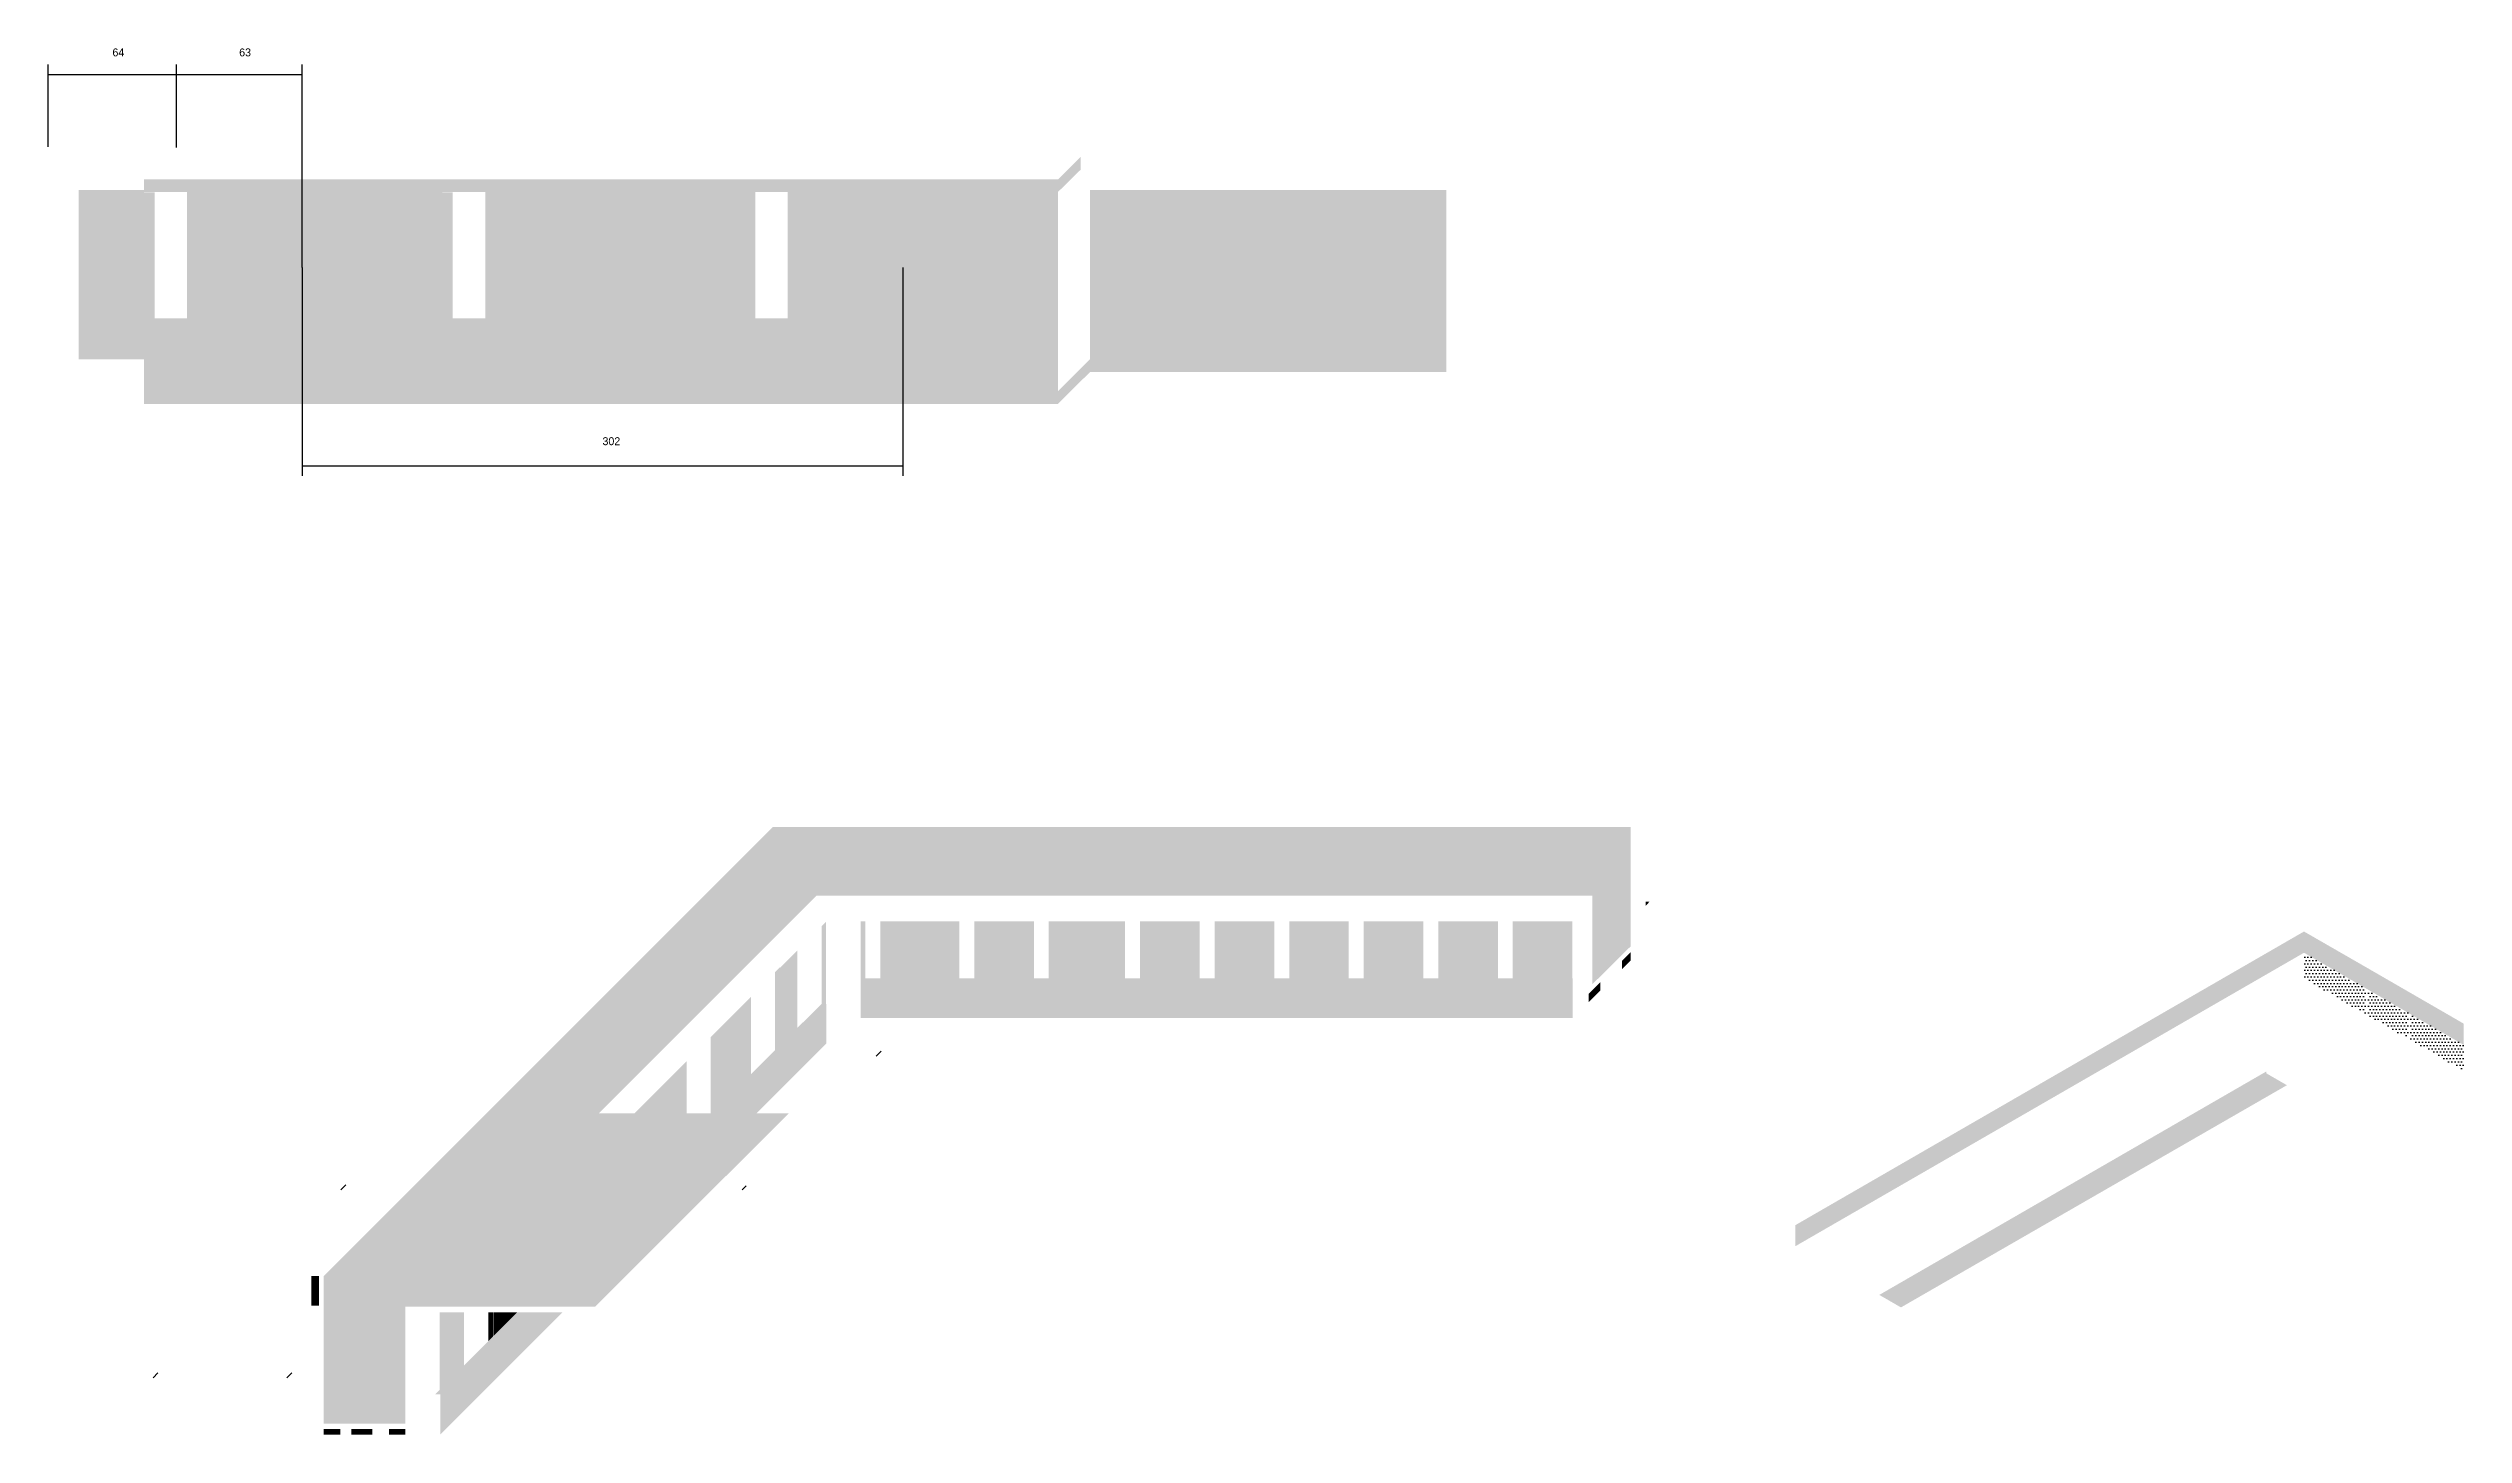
# Model space of a CAD drawing. Header units: metres. Extents: x 230 to 4258, y -1006 to 278.
# Drawn here: x 230 to 1446, y -420 to 278 of the extents above; entities that cross this region are included whole.
import ezdxf

# ---------------------------------------------------------------- set-up
doc = ezdxf.new("R2010")
doc.units = ezdxf.units.M
for name, color, linetype in [('COTA', 241, 'Continuous'), ('Hachura', 253, 'Continuous'), ('Madeira', 126, 'Continuous')]:
    doc.layers.add(name, color=color, linetype=linetype)
pattern_1 = [(45, (0, 0), (-230.184, 230.184), [])]

msp = doc.modelspace()

# ---------------------------------------------------------------- hatches: boundary and pattern name
at = {"layer": 'Hachura'}
h = msp.add_hatch(color=8, dxfattribs=at)
h.dxf.hatch_style = 1
h.paths.add_polyline_path([(749.3, 217.1), (749.3, 223.5), (737.9, 212.2), (737.9, 205.9)])
h = msp.add_hatch(color=8, dxfattribs=at)
h.dxf.hatch_style = 1
h.paths.add_polyline_path([(277.8, 205.9), (277.8, 205.9), (277.8, 206.9), (244.9, 206.9), (244.9, 121.7), (277.8, 121.7)])
h = msp.add_hatch(color=8, dxfattribs=at)
h.dxf.hatch_style = 1
h.paths.add_polyline_path([(737.9, 212.2), (277.8, 212.2), (277.8, 205.9), (737.9, 205.9)])
h = msp.add_hatch(color=8, dxfattribs=at)
h.dxf.hatch_style = 1
h.paths.add_polyline_path([(754.1, 206.9), (754.1, 115.3), (933.4, 115.3), (933.4, 206.9)])
h = msp.add_hatch(color=8, dxfattribs=at)
h.dxf.hatch_style = 1
h.paths.add_polyline_path([(277.7, 142.2), (283.1, 142.2), (283.1, 142.2), (283.1, 205.8), (283.1, 205.8), (277.7, 205.8), (277.7, 205.8), (277.7, 142.2)])
h = msp.add_hatch(color=8, dxfattribs=at)
h.dxf.hatch_style = 1
h.paths.add_polyline_path([(299.4, 142.2), (428, 142.2), (428, 142.2), (428, 205.9), (428, 205.9), (299.4, 205.9), (299.4, 205.9), (299.4, 142.2)])
h = msp.add_hatch(color=8, dxfattribs=at)
h.dxf.hatch_style = 1
h.paths.add_polyline_path([(427.9, 142.2), (433.2, 142.2), (433.2, 142.2), (433.2, 205.8), (433.2, 205.8), (427.9, 205.8), (427.9, 205.8), (427.9, 142.2)])
h = msp.add_hatch(color=8, dxfattribs=at)
h.dxf.hatch_style = 1
h.paths.add_polyline_path([(449.6, 142.2), (580.3, 142.2), (580.3, 142.2), (580.3, 205.9), (580.3, 205.9), (449.6, 205.9), (449.6, 205.9), (449.6, 142.2)])
h = msp.add_hatch(color=8, dxfattribs=at)
h.dxf.hatch_style = 1
h.paths.add_polyline_path([(580.3, 142.2), (585.6, 142.2), (585.6, 142.2), (585.6, 205.9), (585.6, 205.9), (580.3, 205.9), (580.3, 205.9), (580.3, 142.2)])
h = msp.add_hatch(color=8, dxfattribs=at)
h.dxf.hatch_style = 1
h.paths.add_polyline_path([(601.9, 142.2), (732.6, 142.2), (732.6, 142.2), (732.6, 205.9), (732.6, 205.9), (601.9, 205.9), (601.9, 205.9), (601.9, 142.2)])
h = msp.add_hatch(color=8, dxfattribs=at)
h.dxf.hatch_style = 1
h.paths.add_polyline_path([(732.6, 142.2), (737.9, 142.2), (737.9, 142.2), (737.9, 205.9), (737.9, 205.9), (732.6, 205.9), (732.6, 205.9), (732.6, 142.2)])
h = msp.add_hatch(color=8, dxfattribs=at)
h.dxf.hatch_style = 1
h.paths.add_polyline_path([(737.9, 142.2), (277.8, 142.2), (277.8, 105.6), (277.8, 99.2), (737.9, 99.2)])
h = msp.add_hatch(color=8, dxfattribs=at)
h.dxf.hatch_style = 1
h.paths.add_polyline_path([(737.9, 105.6), (737.9, 99.2), (754.1, 115.3), (754.1, 121.7)])
h = msp.add_hatch(color=8, dxfattribs=at)
h.dxf.hatch_style = 1
h.paths.add_polyline_path([(409.4, -355.4), (594.4, -170.4), (594.4, -113.9), (594.4, -113.9), (368.3, -340), (368.3, -414.4), (409.4, -373.4)])
h = msp.add_hatch(color=8, dxfattribs=at)
h.dxf.hatch_style = 1
h.paths.add_polyline_path([(594.4, -170.4), (616.4, -148.4), (1006.9, -148.4), (1006.9, -174), (1026.2, -174), (1026.2, -113.9), (594.4, -113.9)])
h = msp.add_hatch(color=8, dxfattribs=at)
h.dxf.hatch_style = 1
h.paths.add_polyline_path([(1035.8, -151.4), (1033.8, -151.4), (1033.8, -153.6)])
h = msp.add_hatch(color=8, dxfattribs=at)
h.dxf.hatch_style = 1
h.paths.add_polyline_path([(618.9, -205.3), (621.2, -203), (621.2, -203), (621.2, -161.5), (621.2, -161.5), (618.9, -163.9), (618.9, -163.9), (618.9, -205.3)])
h = msp.add_hatch(color=8, dxfattribs=at)
h.dxf.hatch_style = 1
h.paths.add_polyline_path([(638.5, -190.1), (641, -190.1), (641, -190.1), (641, -161.4), (641, -161.4), (638.5, -161.4), (638.5, -161.4), (638.5, -190.1)])
h = msp.add_hatch(color=8, dxfattribs=at)
h.dxf.hatch_style = 1
h.paths.add_polyline_path([(648.5, -190.1), (685.9, -190.1), (685.9, -190.1), (685.9, -161.3), (685.9, -161.3), (648.5, -161.3), (648.5, -161.3), (648.5, -190.1)])
h = msp.add_hatch(color=8, dxfattribs=at)
h.dxf.hatch_style = 1
h.paths.add_polyline_path([(685.8, -190.1), (688.2, -190.1), (688.2, -190.1), (688.2, -161.4), (688.2, -161.4), (685.8, -161.4), (685.8, -161.4), (685.8, -190.1)])
h = msp.add_hatch(color=8, dxfattribs=at)
h.dxf.hatch_style = 1
h.paths.add_polyline_path([(695.8, -190.1), (723.4, -190.1), (723.4, -190.1), (723.4, -161.3), (723.4, -161.3), (695.8, -161.3), (695.8, -161.3), (695.8, -190.1)])
h = msp.add_hatch(color=8, dxfattribs=at)
h.dxf.hatch_style = 1
h.paths.add_polyline_path([(723.3, -190.1), (725.8, -190.1), (725.8, -190.1), (725.8, -161.4), (725.8, -161.4), (723.3, -161.4), (723.3, -161.4), (723.3, -190.1)])
h = msp.add_hatch(color=8, dxfattribs=at)
h.dxf.hatch_style = 1
h.paths.add_polyline_path([(733.3, -190.1), (769.4, -190.1), (769.4, -190.1), (769.4, -161.3), (769.4, -161.3), (733.3, -161.3), (733.3, -161.3), (733.3, -190.1)])
h = msp.add_hatch(color=8, dxfattribs=at)
h.dxf.hatch_style = 1
h.paths.add_polyline_path([(769.3, -190.1), (771.7, -190.1), (771.7, -190.1), (771.7, -161.4), (771.7, -161.4), (769.3, -161.4), (769.3, -161.4), (769.3, -190.1)])
h = msp.add_hatch(color=8, dxfattribs=at)
h.dxf.hatch_style = 1
h.paths.add_polyline_path([(779.2, -190.1), (806.9, -190.1), (806.9, -190.1), (806.9, -161.3), (806.9, -161.3), (779.2, -161.3), (779.2, -161.3), (779.2, -190.1)])
h = msp.add_hatch(color=8, dxfattribs=at)
h.dxf.hatch_style = 1
h.paths.add_polyline_path([(806.8, -190.1), (809.2, -190.1), (809.2, -190.1), (809.2, -161.4), (809.2, -161.4), (806.8, -161.4), (806.8, -161.4), (806.8, -190.1)])
h = msp.add_hatch(color=8, dxfattribs=at)
h.dxf.hatch_style = 1
h.paths.add_polyline_path([(816.8, -190.1), (844.4, -190.1), (844.4, -190.1), (844.4, -161.3), (844.4, -161.3), (816.8, -161.3), (816.8, -161.3), (816.8, -190.1)])
h = msp.add_hatch(color=8, dxfattribs=at)
h.dxf.hatch_style = 1
h.paths.add_polyline_path([(844.3, -190.1), (846.8, -190.1), (846.8, -190.1), (846.8, -161.4), (846.8, -161.4), (844.3, -161.4), (844.3, -161.4), (844.3, -190.1)])
h = msp.add_hatch(color=8, dxfattribs=at)
h.dxf.hatch_style = 1
h.paths.add_polyline_path([(854.3, -190.1), (882, -190.1), (882, -190.1), (882, -161.3), (882, -161.3), (854.3, -161.3), (854.3, -161.3), (854.3, -190.1)])
h = msp.add_hatch(color=8, dxfattribs=at)
h.dxf.hatch_style = 1
h.paths.add_polyline_path([(881.9, -190.1), (884.3, -190.1), (884.3, -190.1), (884.3, -161.4), (884.3, -161.4), (881.9, -161.4), (881.9, -161.4), (881.9, -190.1)])
h = msp.add_hatch(color=8, dxfattribs=at)
h.dxf.hatch_style = 1
h.paths.add_polyline_path([(891.8, -190.1), (919.5, -190.1), (919.5, -190.1), (919.5, -161.3), (919.5, -161.3), (891.8, -161.3), (891.8, -161.3), (891.8, -190.1)])
h = msp.add_hatch(color=8, dxfattribs=at)
h.dxf.hatch_style = 1
h.paths.add_polyline_path([(919.4, -190.1), (921.8, -190.1), (921.8, -190.1), (921.8, -161.4), (921.8, -161.4), (919.4, -161.4), (919.4, -161.4), (919.4, -190.1)])
h = msp.add_hatch(color=8, dxfattribs=at)
h.dxf.hatch_style = 1
h.paths.add_polyline_path([(929.4, -190.1), (957, -190.1), (957, -190.1), (957, -161.3), (957, -161.3), (929.4, -161.3), (929.4, -161.3), (929.4, -190.1)])
h = msp.add_hatch(color=8, dxfattribs=at)
h.dxf.hatch_style = 1
h.paths.add_polyline_path([(956.9, -190.1), (959.4, -190.1), (959.4, -190.1), (959.4, -161.4), (959.4, -161.4), (956.9, -161.4), (956.9, -161.4), (956.9, -190.1)])
h = msp.add_hatch(color=8, dxfattribs=at)
h.dxf.hatch_style = 1
h.paths.add_polyline_path([(966.9, -190.1), (994.6, -190.1), (994.6, -190.1), (994.6, -161.3), (994.6, -161.3), (966.9, -161.3), (966.9, -161.3), (966.9, -190.1)])
h = msp.add_hatch(color=8, dxfattribs=at)
h.dxf.hatch_style = 1
h.paths.add_polyline_path([(994.5, -190.1), (996.9, -190.1), (996.9, -190.1), (996.9, -161.4), (996.9, -161.4), (994.5, -161.4), (994.5, -161.4), (994.5, -190.1)])
h = msp.add_hatch(color=8, dxfattribs=at)
h.dxf.hatch_style = 1
h.paths.add_polyline_path([(1109.1, -314.4), (1109.1, -325), (1109.1, -325), (1365.2, -177.2), (1365.2, -177.2), (1365.2, -166.5), (1365.2, -166.5), (1109.1, -314.4)])
h = msp.add_hatch(color=8, dxfattribs=at)
h.dxf.hatch_style = 1
h.paths.add_polyline_path([(1396.3, -184.4), (1365.2, -166.5), (1365.2, -177.2), (1396.3, -195.1), (1445.6, -223.6), (1445.6, -212.9)])
h = msp.add_hatch(color=8, dxfattribs=at)
h.dxf.hatch_style = 1
h.paths.add_polyline_path([(540.1, -197.8), (555.8, -197.8), (555.8, -197.8), (555.8, -179.3), (555.8, -179.3), (540.1, -179.3), (540.1, -179.3), (540.1, -197.8)])
h = msp.add_hatch(color=8, dxfattribs=at)
h.dxf.hatch_style = 1
h.paths.add_polyline_path([(598, -223.7), (606.7, -215.1), (606.7, -215.1), (606.7, -176.1), (606.7, -176.1), (598, -184.8), (598, -184.8), (598, -223.7)])
h = msp.add_hatch(color=8, dxfattribs=at)
h.dxf.hatch_style = 1
h.paths.add_polyline_path([(823, -192.2), (838.8, -192.2), (838.8, -192.2), (838.8, -173.6), (838.8, -173.6), (823, -173.6), (823, -173.6), (823, -192.2)])
h = msp.add_hatch(color=8, dxfattribs=at)
h.dxf.hatch_style = 1
h.paths.add_polyline_path([(1006.9, -174), (1006.9, -193.1), (1026.2, -174)])
h = msp.add_hatch(color=8, dxfattribs=at)
h.dxf.hatch_style = 1
h.paths.add_polyline_path([(1026.2, -181.2), (1026.2, -177), (1021.9, -181.2), (1021.9, -185.4)])
h = msp.add_hatch(dxfattribs=at)
h.set_pattern_fill('DOTS', scale=1.037)
h.paths.add_polyline_path([(1396.3, -208.1), (1396.3, -195.1), (1365.2, -177.2), (1365.2, -190.2)])
h = msp.add_hatch(color=8, dxfattribs=at)
h.dxf.hatch_style = 1
h.paths.add_polyline_path([(595.5, -226.2), (597.9, -223.8), (597.9, -223.8), (597.9, -184.5), (597.9, -184.5), (595.5, -186.9), (595.5, -186.9), (595.5, -226.2)])
h = msp.add_hatch(color=8, dxfattribs=at)
h.dxf.hatch_style = 1
h.paths.add_polyline_path([(997, -190.1), (837.3, -190.1), (824.4, -190.1), (638.6, -190.1), (638.6, -210.1), (997, -210.1)])
h = msp.add_hatch(color=8, dxfattribs=at)
h.dxf.hatch_style = 1
h.paths.add_polyline_path([(1011, -192), (1005, -198), (1005, -202.2), (1011, -196.2)])
h = msp.add_hatch(color=8, dxfattribs=at)
h.dxf.hatch_style = 1
h.paths.add_polyline_path([(565.6, -256.1), (583.3, -238.4), (583.3, -238.4), (583.3, -199.4), (583.3, -199.4), (565.6, -217.2), (565.6, -217.2), (565.6, -256.1)])
h = msp.add_hatch(color=8, dxfattribs=at)
h.dxf.hatch_style = 1
h.paths.add_polyline_path([(619, -205.2), (619, -202.8), (565.6, -256.1), (565.6, -258), (566.2, -258)])
h = msp.add_hatch(color=8, dxfattribs=at)
h.dxf.hatch_style = 1
h.paths.add_polyline_path([(621.3, -220), (621.3, -202.9), (566.2, -258), (586.2, -258), (621.3, -222.9)])
h = msp.add_hatch(dxfattribs=at)
h.set_pattern_fill('DOTS', scale=1.037)
h.paths.add_polyline_path([(1397, -195.5), (1397, -208.6), (1418.2, -220.8), (1418.2, -207.7)])
h = msp.add_hatch(color=8, dxfattribs=at)
h.dxf.hatch_style = 1
h.paths.add_polyline_path([(565.5, -217.3), (563.1, -219.6), (563.1, -258.1), (565.5, -258.1)])
h = msp.add_hatch(dxfattribs=at)
h.set_pattern_fill('DOTS', scale=1.037)
h.paths.add_polyline_path([(1418.5, -207.9), (1418.5, -220.9), (1445.6, -236.6), (1445.6, -223.6)])
h = msp.add_hatch(dxfattribs=at)
h.set_pattern_fill('ANSI36', scale=15)
h.paths.add_polyline_path([(409.5, -226.7), (407, -229.2), (463.6, -229.2), (466.1, -226.7)])
h = msp.add_hatch(dxfattribs=at)
h.set_pattern_fill('ANSI36', scale=15)
h.paths.add_polyline_path([(695.2, -226.7), (617.5, -226.7), (615, -229.2), (692.7, -229.2)])
h = msp.add_hatch(dxfattribs=at)
h.set_pattern_fill('ANSI36', scale=15)
h.paths.add_polyline_path([(695.2, -226.7), (692.7, -229.2), (692.7, -242.8), (695.2, -240.3)])
h = msp.add_hatch(color=8, dxfattribs=at)
h.dxf.hatch_style = 1
h.paths.add_polyline_path([(524.7, -258), (550.9, -258), (550.9, -231.9)])
h = msp.add_hatch(color=8, dxfattribs=at)
h.dxf.hatch_style = 1
h.paths.add_polyline_path([(1356.6, -243.9), (1346.2, -237.9), (1346.2, -237), (1151.4, -349.5), (1162.3, -355.8)])
h = msp.add_hatch(color=8, dxfattribs=at)
h.dxf.hatch_style = 1
h.paths.add_polyline_path([(409.4, -355.4), (412, -355.4), (424.3, -355.4), (505, -355.4), (602.4, -258), (506.8, -258)])
h = msp.add_hatch(color=8, dxfattribs=at)
h.dxf.hatch_style = 1
h.paths.add_polyline_path([(517.1, -307.4), (533, -307.4), (533, -307.4), (533, -288.5), (533, -288.5), (517.1, -288.5), (517.1, -288.5), (517.1, -307.4)])
h = msp.add_hatch(dxfattribs=at)
h.set_pattern_fill('ANSI36', scale=15)
h.paths.add_polyline_path([(342.6, -294.1), (340, -296.6), (396.6, -296.6), (399.1, -294.1)])
h = msp.add_hatch(dxfattribs=at)
h.set_pattern_fill('ANSI36', scale=15)
h.paths.add_polyline_path([(569.2, -294.1), (566.7, -296.6), (625.7, -296.6), (628.2, -294.1)])
h = msp.add_hatch(dxfattribs=at)
h.set_pattern_fill('ANSI36', scale=15)
h.paths.add_polyline_path([(628.2, -294.1), (625.7, -296.6), (625.7, -310.2), (628.2, -307.7)])
h = msp.add_hatch(color=8, dxfattribs=at)
h.dxf.hatch_style = 1
h.paths.add_polyline_path([(365.8, -340), (362.1, -340), (362.1, -354.9), (365.8, -354.9)])
h = msp.add_hatch(color=8, dxfattribs=at)
h.dxf.hatch_style = 1
h.paths.add_polyline_path([(468.3, -358.2), (465.7, -358.2), (424.3, -399.6), (426.9, -399.6)])
h = msp.add_hatch(color=8, dxfattribs=at)
h.dxf.hatch_style = 1
h.paths.add_polyline_path([(426.6, -397.3), (438.9, -385), (438.9, -385), (438.9, -358.2), (438.9, -358.2), (426.6, -358.2), (426.6, -358.2), (426.6, -397.3)])
h = msp.add_hatch(color=8, dxfattribs=at)
h.dxf.hatch_style = 1
h.paths.add_polyline_path([(488.6, -358.2), (483.1, -358.2), (468.3, -358.2), (426.9, -399.6), (426.9, -419.9)])
h = msp.add_hatch(color=8, dxfattribs=at)
h.dxf.hatch_style = 1
h.paths.add_polyline_path([(451.1, -372.8), (453.4, -370.5), (453.4, -370.5), (453.4, -358.3), (453.4, -358.3), (451.1, -358.3), (451.1, -358.3), (451.1, -372.8)])
h = msp.add_hatch(color=8, dxfattribs=at)
h.dxf.hatch_style = 1
h.paths.add_polyline_path([(453.6, -370.3), (465.7, -358.2), (465.7, -358.2), (453.6, -358.2), (453.6, -358.2), (453.6, -370.3)])
h = msp.add_hatch(color=8, dxfattribs=at)
h.dxf.hatch_style = 1
h.paths.add_polyline_path([(368.3, -414.4), (409.4, -414.4), (409.4, -373.4)])
h = msp.add_hatch(dxfattribs=at)
h.set_pattern_fill('ANSI36', scale=15)
h.paths.add_polyline_path([(248.5, -388.7), (246, -391.2), (353.4, -391.2), (353.4, -388.7)])
h = msp.add_hatch(dxfattribs=at)
h.set_pattern_fill('ANSI36', scale=15)
h.paths.add_polyline_path([(458.1, -388.7), (455.6, -391.2), (455.6, -391.2), (531.7, -391.2), (531.7, -391.2), (534.2, -388.7), (534.2, -388.7), (458.1, -388.7)])
h = msp.add_hatch(dxfattribs=at)
h.set_pattern_fill('ANSI36', scale=15)
h.paths.add_polyline_path([(534.2, -388.7), (531.7, -391.2), (531.7, -404.8), (534.2, -402.3)])
h = msp.add_hatch(color=8, dxfattribs=at)
h.dxf.hatch_style = 1
h.paths.add_polyline_path([(389.9, -412.4), (405.6, -412.4), (405.6, -412.4), (405.6, -393.8), (405.6, -393.8), (389.9, -393.8), (389.9, -393.8), (389.9, -412.4)])
h = msp.add_hatch(color=8, dxfattribs=at)
h.dxf.hatch_style = 1
h.paths.add_polyline_path([(389.9, -412.4), (405.6, -412.4), (405.6, -412.4), (405.6, -393.8), (405.6, -393.8), (389.9, -393.8), (389.9, -393.8), (389.9, -412.4)])
h = msp.add_hatch(color=8, dxfattribs=at)
h.dxf.hatch_style = 1
h.paths.add_polyline_path([(376.6, -417), (368.3, -417), (368.3, -419.9), (376.6, -419.9)])
h = msp.add_hatch(color=8, dxfattribs=at)
h.dxf.hatch_style = 1
h.paths.add_polyline_path([(392.8, -417), (382.1, -417), (382.1, -419.9), (392.8, -419.9)])
h = msp.add_hatch(color=8, dxfattribs=at)
h.dxf.hatch_style = 1
h.paths.add_polyline_path([(409.4, -417), (401.2, -417), (401.2, -419.9), (409.4, -419.9)])
at = {"layer": 'Madeira'}
h = msp.add_hatch(dxfattribs=at)
h.set_pattern_fill('PATRON00077', scale=102.529)
h.set_pattern_definition(pattern_1)
h.paths.add_polyline_path([(1109.1, -325), (1109.1, -338.1), (1109.1, -338.1), (1365.2, -190.2), (1365.2, -190.2), (1365.2, -177.2), (1365.2, -177.2), (1109.1, -325)])
h = msp.add_hatch(dxfattribs=at)
h.set_pattern_fill('PATRON00077', scale=102.529)
h.set_pattern_definition(pattern_1)
h.paths.add_polyline_path([(1109.1, -338.1), (1140.1, -356), (1140.1, -356), (1396.3, -208.1), (1396.3, -208.1), (1365.2, -190.2), (1365.2, -190.2), (1109.1, -338.1)])
h = msp.add_hatch(dxfattribs=at)
h.set_pattern_fill('PATRON00077', scale=102.529)
h.set_pattern_definition(pattern_1)
h.paths.add_polyline_path([(1367.3, -250.1), (1418.2, -220.8), (1418.2, -220.8), (1396.5, -208.2), (1396.5, -208.2), (1346.2, -237.9), (1346.2, -237.9), (1367.3, -250.1)])
h = msp.add_hatch(dxfattribs=at)
h.set_pattern_fill('PATRON00077', scale=102.529)
h.set_pattern_definition(pattern_1)
h.paths.add_polyline_path([(1189.5, -384.5), (1445.6, -236.6), (1445.6, -236.6), (1418.5, -220.9), (1418.5, -220.9), (1162.4, -368.8), (1162.4, -368.8), (1189.5, -384.5)])
h = msp.add_hatch(dxfattribs=at)
h.set_pattern_fill('PATRON00077', scale=102.529)
h.set_pattern_definition(pattern_1)
h.paths.add_polyline_path([(1367.7, -250.3), (1356.4, -243.8), (1356.4, -243.8), (1162.3, -355.8), (1162.3, -355.8), (1162.3, -368.8), (1162.3, -368.8), (1367.7, -250.3)])

# ---------------------------------------------------------------- linework, layer by layer
at = {"layer": 'COTA'}
for p, q in [((229.6, 228.7), (229.6, 270.1)), ((294.1, 228.3), (294.1, 270.1)), ((294.1, 228.3), (294.1, 270.1)), ((357.4, 167.9), (357.4, 270.1)), ((229.6, 265.1), (294.1, 265.1)), ((294.1, 265.1), (357.4, 265.1)), ((357.4, 167.9), (357.4, 63)), ((659.8, 167.9), (659.8, 63)), ((357.4, 68), (659.8, 68))]:
    msp.add_line(p, q, dxfattribs=at)

# ---------------------------------------------------------------- texts
for s, p in [('64', (261.9, 274.2)), ('63', (325.7, 274.2)), ('302', (508.6, 78.4))]:
    msp.add_text(s, height=4, dxfattribs=at).set_placement(p)

doc.saveas('drawing.dxf')
